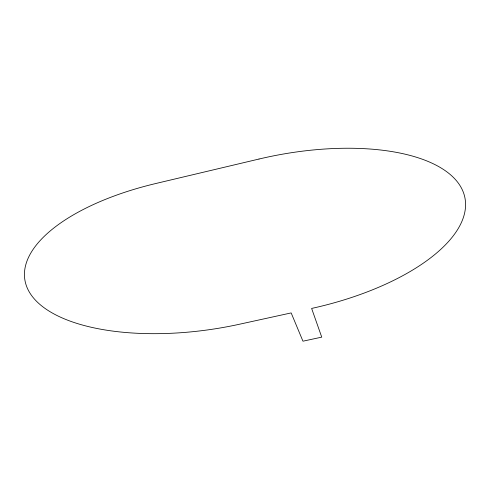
<?xml version="1.0" encoding="UTF-8"?>
<svg xmlns="http://www.w3.org/2000/svg" width="490" height="490" viewBox="0 0 490 490"><rect width="100%" height="100%" fill="white"/><g stroke="black" fill="none" stroke-linecap="round" stroke-linejoin="round"><path stroke-width="0.73" d="M259.008 159.036L155.967 183.474A177.95 76.967 -8.5 0 0 29.425 292.23A177.95 76.967 -8.5 0 0 238.973 324.343L291.164 312.914L302.949 341.193L321.74 337.138L311.628 308.431A179.622 78.572 -11.3 0 0 463.626 193.072A179.622 78.572 -11.3 0 0 259.008 159.036"/></g></svg>
